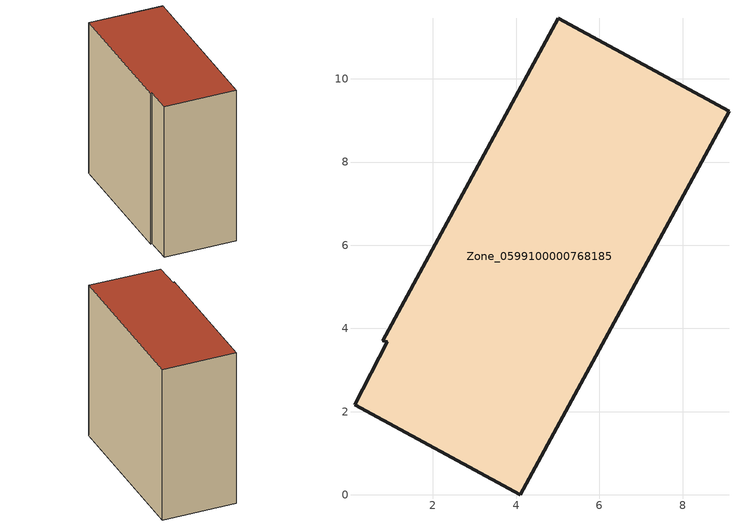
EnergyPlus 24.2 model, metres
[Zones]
Zone_0599100000768185
 floor ground (C_G): 0.12,2.17 0.9,3.69 0.8,3.7 5.01,11.46 9.12,9.22 4.1,0 z0
 wall outside (C_F): 4.1,0 9.12,9.22 5.01,11.46 0.8,3.7 0.9,3.69 0.12,2.17 4.1,0 z0:10.06
 roof outside (C_R): 0.9,3.69 0.12,2.17 4.1,0 9.12,9.22 5.01,11.46 0.8,3.7 z10.06
[BUILDING]
Pand.0599100000768185: North Axis=0; Terrain=City; Loads Convergence Tolerance Value=0.04; Temperature Convergence Tolerance Value=0.4; Solar Distribution=FullExterior; Maximum Number of Warmup Days=25; Minimum Number of Warmup Days=1
[Site:Location]
Rotterdam.The.Hague.AP_ZH_NLD Design_Conditions: Latitude=51.96; Longitude=4.45; Time Zone=1; Elevation=-4.5
[SITE:GROUNDTEMPERATURE:BUILDINGSURFACE]
18, 18, 18, 18, 18, 18, 18, 18, 18, 18, 18, 18
[MATERIAL] Thermal Absorptance=0.9; Solar Absorptance=0.7; Visible Absorptance=0.7
Name | Roughness | Thickness | Conductivity | Density | Specific Heat
G.TI.2006-2014 | MediumSmooth | 0.15 | 0.06 | 540 | 1210
F.TI.2006-2014 | Rough | 0.3 | 0.12 | 1920 | 840
R.TI.2006-2014 | MediumRough | 0.2 | 0.08 | 1500 | 1000
[CONSTRUCTION]
C_G: G.TI.2006-2014
C_F: F.TI.2006-2014
C_R: R.TI.2006-2014
[ZONE]
Zone_0599100000768185: Type=1; Multiplier=1; Ceiling Height=Autocalculate; Volume=Autocalculate; Floor Area=autocalculate; Part of Total Floor Area=Yes
[ZONEINFILTRATION:DESIGNFLOWRATE]
Infil_Zone_0599100000768185: Zone or ZoneList or Space or SpaceList=Zone_0599100000768185; Schedule=AlwaysOn; Design Flow Rate Calculation Method=Flow/Area; Flow Rate per Floor Area=0.0015; Constant Term Coefficient=1; Temperature Term Coefficient=0; Velocity Term Coefficient=0; Velocity Squared Term Coefficient=0
[HVACTEMPLATE:ZONE:IDEALLOADSAIRSYSTEM]
Zone_0599100000768185: Maximum Heating Supply Air Temperature=50; Minimum Cooling Supply Air Temperature=13; Maximum Heating Supply Air Humidity Ratio=0.0156; Minimum Cooling Supply Air Humidity Ratio=0.0077; Heating Limit=NoLimit; Cooling Limit=NoLimit; Dehumidification Control Type=ConstantSensibleHeatRatio; Cooling Sensible Heat Ratio=0.7; Dehumidification Setpoint=60; Humidification Control Type=None; Humidification Setpoint=30; Outdoor Air Method=None; Outdoor Air Flow Rate per Person=0.00944; Outdoor Air Flow Rate per Zone Floor Area=0; Outdoor Air Flow Rate per Zone=0; Demand Controlled Ventilation Type=None; Outdoor Air Economizer Type=NoEconomizer; Heat Recovery Type=None; Sensible Heat Recovery Effectiveness=0.7; Latent Heat Recovery Effectiveness=0.65
[ZONECONTROL:THERMOSTAT]
ThermostatControl_Zone_0599100000768185: Zone or ZoneList=Zone_0599100000768185; Control Type Schedule=DualSetpointControlType; Control 1=Thermostat_Zone_0599100000768185; Temperature Difference Between Cutout And Setpoint=0
[THERMOSTATSETPOINT:DUALSETPOINT]
Thermostat_Zone_0599100000768185: Heating Setpoint Temperature Schedule=HeatingSetpoint_Zone_0599100000768185; Cooling Setpoint Temperature Schedule=CoolingSetpoint_Zone_0599100000768185
[SCHEDULE:COMPACT]
HeatingSetpoint_Zone_0599100000768185: Through: 12/31, For: AllDays, Until: 24:00, 21
CoolingSetpoint_Zone_0599100000768185: Through: 12/31, For: AllDays, Until: 24:00, 24
DualSetpointControlType: Through: 12/31, For: AllDays, Until: 24:00, 4
AlwaysOn: Through: 12/31, For: AllDays, Until: 24:00, 1
